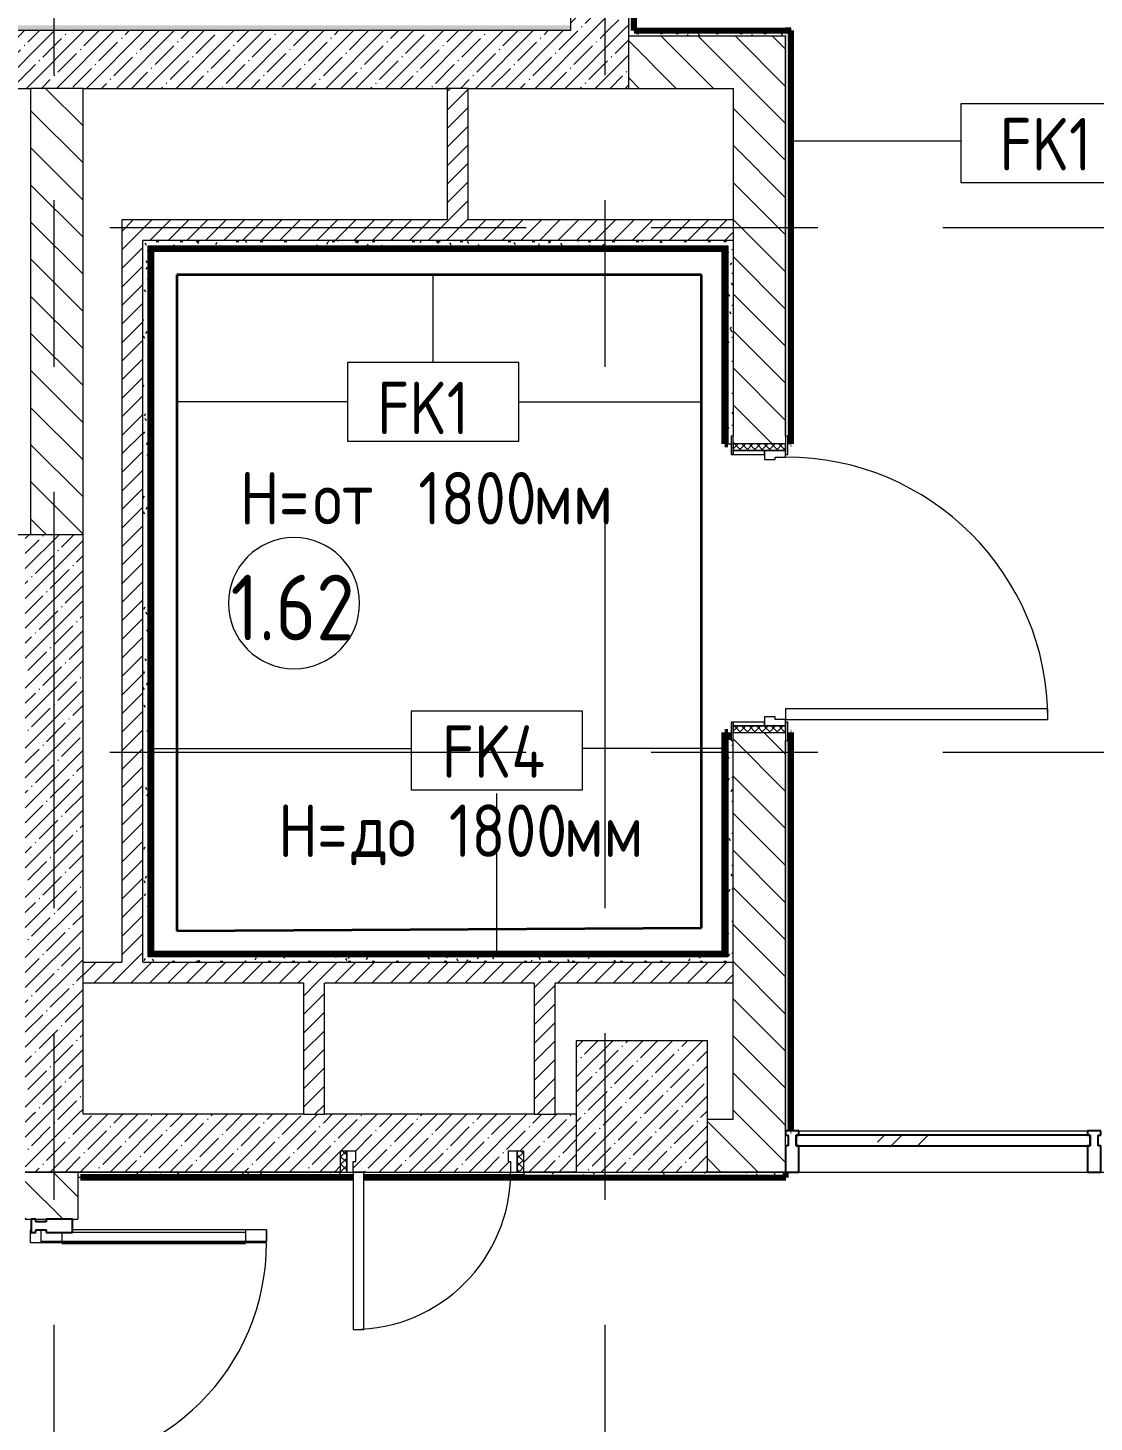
# Model space of a CAD drawing. Header units: millimetres. Extents: x 81711 to 274967, y -8553 to 29000.
# Drawn here: x 98510 to 102574, y 12447 to 17761 of the extents above; entities that cross this region are included whole.
import ezdxf

# ---------------------------------------------------------------- set-up
doc = ezdxf.new("R2010")
doc.units = ezdxf.units.MM
doc.linetypes.add('Осевая', pattern=[3175, 635, -476.25, 1587.5, -476.25])
for name, color, linetype, lineweight in [('A-AREA-IDEN', 7, 'Continuous', 9), ('A-DETL', 7, 'Continuous', 9), ('A-DETL-1', 7, 'Continuous', 35), ('A-DETL-GENF', 7, 'Continuous', 9), ('A-DOOR', 7, 'Continuous', 9), ('A-DOOR-1', 7, 'Continuous', 13), ('A-DOOR-FRAM', 7, 'Continuous', 13), ('A-DOOR-FRAM-1', 7, 'Continuous', 9), ('A-GLAZ-CURT', 7, 'Continuous', 9), ('A-GLAZ-CURT-1', 7, 'Continuous', 25), ('A-GLAZ-CWMG', 7, 'Continuous', 9), ('A-GLAZ-CWMG-1', 7, 'Continuous', 25), ('A-WALL', 7, 'Continuous', 9), ('A-WALL-IDEN', 7, 'Continuous', 9), ('I-WALL', 7, 'Continuous', 9), ('S-COLS', 7, 'Continuous', 9), ('Оси-2', 7, 'Осевая', 9)]:
    doc.layers.add(name, color=color, linetype=linetype, lineweight=lineweight)
for name, color, linetype, lineweight, true_color in [('A-WALL-2', 7, 'Continuous', 9, 0xff80c0), ('G-ANNO-TEXT-1', 7, 'Continuous', 9, 0x3c3c3c), ('I-WALL-10', 7, 'Continuous', 80, 0x008000), ('I-WALL-18', 7, 'Continuous', 90, 0x00ff40), ('I-WALL-2', 7, 'Continuous', 9, 0x00ff40), ('I-WALL-5', 7, 'Continuous', 9, 0xc0c0c0), ('I-WALL-8', 7, 'Continuous', 80, 0xff80c0)]:
    doc.layers.add(name, color=color, linetype=linetype, lineweight=lineweight, true_color=true_color)
doc.styles.add('GOST Common', font='GOST_Common.ttf', dxfattribs={"width": 0.9, "height": 200})
doc.styles.add('GOST Common_1', font='GOST_Common.ttf', dxfattribs={"width": 0.9, "height": 250})
pattern_1 = [(135, (0, 0), (-70.71068, -70.71068), [])]
pattern_2 = [(45, (0, 0), (-57.024626, 57.024626), []), (45, (57.025, 0), (-57.024626, 57.024626), [100.806, -20.161, 3.353, -16.808])]
pattern_3 = [(45, (0, 0), (-35.35534, 35.35534), [])]
pattern_4 = [(0, (0, 0), (121.92, 30.48), [10.058, -81.382, 10.058, -81.382, -487.68]), (0, (0, 0), (121.92, 30.48), [-182.88, 10.058, -172.822, 10.058, -81.382, -213.36]), (0, (0, 0), (121.92, 30.48), [-457.2, 10.058, -50.902, 10.058, -142.342]), (120, (45.72, 15.24), (-87.356454, 90.345817), [10.058, -81.382, 10.058, -81.382, -487.68]), (120, (45.72, 15.24), (-87.356454, 90.345817), [-182.88, 10.058, -172.822, 10.058, -81.382, -213.36]), (120, (45.72, 15.24), (-87.356454, 90.345817), [-457.2, 10.058, -50.902, 10.058, -142.342]), (240, (60.96, 76.2), (-34.563546, -120.825817), [10.058, -81.382, 10.058, -81.382, -487.68]), (240, (60.96, 76.2), (-34.563546, -120.825817), [-182.88, 10.058, -172.822, 10.058, -81.382, -213.36]), (240, (60.96, 76.2), (-34.563546, -120.825817), [-457.2, 10.058, -50.902, 10.058, -142.342])]

# ---------------------------------------------------------------- blocks, each defined once
blk = doc.blocks.new('110_Дверь_СКБ_1Ст_Внутренняя1 - Д-4 1100x2100h_су мгн-31800557-План отделки стен 1 этажа в осях 23_1-33')
at = {"layer": 'A-DOOR'}
h = blk.add_hatch(dxfattribs=at)
h.set_pattern_fill('FP_27', color=256, style=0, pattern_type=2)
h.set_pattern_definition([(135, (1751.41, 164.685), (-14.14214, -14.14214), []), (225, (1751.41, 164.685), (14.14214, -14.14214), [])])
h.paths.add_polyline_path([(562.5, 100), (537.5, 100), (537.5, -100), (562.5, -100)])
at = {"layer": 'A-DOOR-FRAM-1'}
h = blk.add_hatch(dxfattribs=at)
h.set_pattern_fill('FP_28', color=256, style=0, pattern_type=2)
h.set_pattern_definition([(45, (-371.384, 164.685), (-14.1421, 14.1421), []), (135, (-371.384, 164.685), (-14.1421, -14.1421), [])])
h.paths.add_polyline_path([(-512.5, 100), (-537.5, 100), (-537.5, -100), (-512.5, -100)])
at = {"layer": 'A-DOOR'}
blk.add_arc((512.5, 100), 1000, 90, 180, dxfattribs=at)
at = {"layer": 'A-DOOR-1'}
for p, q in [((512.5, 1100), (472.5, 1100)), ((472.5, 1100), (472.5, 100)), ((512.5, 100), (512.5, 1100)), ((472.5, 100), (512.5, 100))]:
    blk.add_line(p, q, dxfattribs=at)
at = {"layer": 'A-DOOR-FRAM'}
for p, q in [((-497.5, 108), (-567.5, 108)), ((-567.5, 108), (-567.5, 100)), ((-497.5, 100), (-497.5, 108)), ((592.5, 108), (522.5, 108)), ((522.5, 108), (522.5, 100)), ((592.5, 100), (592.5, 108)), ((-567.5, 100), (-497.5, 100)), ((-512.5, 100), (-537.5, 100)), ((-537.5, 100), (-537.5, -100)), ((-487.5, 100), (-512.5, 100)), ((-512.5, 100), (-512.5, 20)), ((-512.5, -100), (-512.5, 100)), ((-497.5, 100), (-512.5, 100)), ((-512.5, 100), (-512.5, 99)), ((-512.5, 99), (-497.5, 99)), ((-497.5, 99), (-497.5, 100)), ((-487.5, 60), (-487.5, 100)), ((-477.5, 60), (-487.5, 60)), ((-477.5, 20), (-477.5, 60)), ((512.5, 60), (502.5, 60)), ((502.5, 60), (502.5, 20)), ((512.5, 100), (512.5, 60)), ((537.5, 100), (512.5, 100)), ((537.5, 100), (522.5, 100)), ((522.5, 100), (522.5, 99)), ((522.5, 100), (592.5, 100)), ((522.5, 99), (537.5, 99)), ((537.5, 20), (537.5, 100)), ((562.5, 100), (537.5, 100)), ((537.5, 100), (537.5, -100)), ((537.5, 99), (537.5, 100)), ((562.5, -100), (562.5, 100)), ((-512.5, 20), (-477.5, 20)), ((-497.5, 20), (-512.5, 20)), ((-512.5, 20), (-512.5, -100)), ((-497.5, -100), (-497.5, 20)), ((502.5, 20), (537.5, 20)), ((537.5, 20), (522.5, 20)), ((522.5, 20), (522.5, -100)), ((537.5, -100), (537.5, 20)), ((-497.5, -100), (-567.5, -100)), ((-567.5, -100), (-567.5, -108)), ((-537.5, -100), (-512.5, -100)), ((-512.5, -100), (-497.5, -100)), ((-497.5, -108), (-497.5, -100)), ((522.5, -100), (537.5, -100)), ((592.5, -100), (522.5, -100)), ((522.5, -100), (522.5, -108)), ((537.5, -100), (562.5, -100)), ((592.5, -108), (592.5, -100)), ((-567.5, -108), (-497.5, -108)), ((522.5, -108), (592.5, -108))]:
    blk.add_line(p, q, dxfattribs=at)
blk = doc.blocks.new('110_Дверь_СКБ_1Ст - д-18 700x2100h_Технический шкаф ЭОМ и СС-23279316-План отделки стен 1 этажа в осях 23_1-33')
at = {"layer": 'A-DOOR'}
h = blk.add_hatch(dxfattribs=at)
h.set_pattern_fill('FP_42', color=256, style=0, pattern_type=2)
h.set_pattern_definition([(135, (1951.41, 174.685), (-14.14214, -14.14214), []), (225, (1951.41, 174.685), (14.14214, -14.14214), [])])
h.paths.add_polyline_path([(362.5, 110), (337.5, 110), (337.5, 30), (362.5, 30)])
at = {"layer": 'A-DOOR-FRAM-1'}
h = blk.add_hatch(dxfattribs=at)
h.set_pattern_fill('FP_43', color=256, style=0, pattern_type=2)
h.set_pattern_definition([(45, (-171.384, 174.685), (-14.1421, 14.1421), []), (135, (-171.384, 174.685), (-14.1421, -14.1421), [])])
h.paths.add_polyline_path([(-312.5, 110), (-337.5, 110), (-337.5, 30), (-312.5, 30)])
at = {"layer": 'A-DOOR'}
blk.add_arc((312.5, 110), 600, 90, 180, dxfattribs=at)
at = {"layer": 'A-DOOR-1'}
for p, q in [((312.5, 710), (272.5, 710)), ((272.5, 710), (272.5, 110)), ((312.5, 110), (312.5, 710)), ((272.5, 110), (312.5, 110))]:
    blk.add_line(p, q, dxfattribs=at)
at = {"layer": 'A-DOOR-FRAM'}
for p, q in [((-312.5, 110), (-337.5, 110)), ((-337.5, 110), (-337.5, 30)), ((-287.5, 110), (-312.5, 110)), ((-312.5, 110), (-312.5, 30)), ((-312.5, 30), (-312.5, 110)), ((-287.5, 70), (-287.5, 110)), ((312.5, 110), (312.5, 70)), ((337.5, 110), (312.5, 110)), ((337.5, 30), (337.5, 110)), ((362.5, 110), (337.5, 110)), ((337.5, 110), (337.5, 30)), ((362.5, 30), (362.5, 110)), ((-277.5, 70), (-287.5, 70)), ((-277.5, 30), (-277.5, 70)), ((312.5, 70), (302.5, 70)), ((302.5, 70), (302.5, 30)), ((-337.5, 30), (-312.5, 30)), ((-312.5, 30), (-277.5, 30)), ((302.5, 30), (337.5, 30)), ((337.5, 30), (362.5, 30))]:
    blk.add_line(p, q, dxfattribs=at)
blk = doc.blocks.new('Прямоугольный импост - Импост структурный с накладкой - 160мм Темный-30756008-План отделки стен 1 этажа в осях 23_1-33')
at = {"layer": 'A-GLAZ-CWMG-1'}
for p, q in [((-50, 0), (-50, 17)), ((-50, 17), (0, 17)), ((-40, 0), (-50, 0)), ((-40, -40), (-40, 0)), ((0, 0), (-10, 0)), ((-10, 0), (-10, -40)), ((0, 17), (0, 0)), ((-50, -140), (-50, -40)), ((-50, -40), (-40, -40)), ((-10, -40), (0, -40)), ((0, -40), (0, -140)), ((0, -140), (-50, -140))]:
    blk.add_line(p, q, dxfattribs=at)
blk = doc.blocks.new('Системная панель - Стекло - 40мм-32352614-План отделки стен 1 этажа в осях 23_1-33')
at = {"layer": 'A-GLAZ-CURT'}
h = blk.add_hatch(dxfattribs=at)
h.set_pattern_fill('FP_47', color=256, style=0, pattern_type=2)
h.set_pattern_definition([(225, (102098.5, 13440), (282.8427, -282.8427), [200, -600]), (225, (102298.5, 13540), (282.8427, -282.8427), [600, -200]), (225, (101898.5, 13640), (282.8427, -282.8427), [200, -600])])
h.paths.add_polyline_path([(-560.5, 40), (-560.5, 0), (560.5, 0), (560.5, 40), (170.8, 40)])
at = {"layer": 'A-GLAZ-CURT-1'}
for p, q in [((560.5, 40), (-560.5, 40)), ((-560.5, 40), (-560.5, 0)), ((-560.5, 0), (560.5, 0)), ((560.5, 0), (560.5, 40))]:
    blk.add_line(p, q, dxfattribs=at)
blk = doc.blocks.new('Прямоугольный импост - Импост структурный с накладкой - 160мм Темный-32352612-План отделки стен 1 этажа в осях 23_1-33')
at = {"layer": 'A-GLAZ-CWMG'}
for p, q in [((101448, 13557), (102549, 13557)), ((101448, 13400), (102549, 13400))]:
    blk.add_line(p, q, dxfattribs=at)
blk = doc.blocks.new('Прямоугольный импост - Импост структурный с накладкой - 160мм Темный-30755591-План отделки стен 1 этажа в осях 23_1-33')
at = {"layer": 'A-GLAZ-CWMG-1'}
for p, q in [((-25, 0), (-25, 17)), ((-25, 17), (25, 17)), ((-15, 0), (-25, 0)), ((-15, -40), (-15, 0)), ((25, 0), (15, 0)), ((15, 0), (15, -40)), ((25, 17), (25, 0)), ((-25, -140), (-25, -40)), ((-25, -40), (-15, -40)), ((15, -40), (25, -40)), ((25, -40), (25, -140)), ((25, -140), (-25, -140))]:
    blk.add_line(p, q, dxfattribs=at)
blk = doc.blocks.new('BSC_Колонна _Прямоугольная - 500х500-17857564-План отделки стен 1 этажа в осях 23_1-33')
at = {"layer": 'S-COLS'}
h = blk.add_hatch(dxfattribs=at)
h.set_pattern_fill('FP_60', color=256, style=0, pattern_type=2)
h.set_pattern_definition([(45, (-100850, -13650), (-57.024626, 57.024626), []), (45, (-100792.975, -13650), (-57.024626, 57.024626), [100.806, -20.161, 3.353, -16.808])])
h.paths.add_polyline_path([(-250, -250), (250, -250), (250, 250), (-250, 250)])
for p, q in [((250, 250), (-250, 250)), ((-250, 250), (-250, -250)), ((250, -250), (250, 250)), ((-250, -250), (250, -250))]:
    blk.add_line(p, q, dxfattribs=at)
blk = doc.blocks.new('Дверь_Витражная_остекление_ - ВВ-7 остекление-32349468-План отделки стен 1 этажа в осях 23_1-33')
at = {"layer": 'A-DETL-GENF'}
for p, q in [((-815, -20), (-860, -20)), ((-860, -880), (-860, -20)), ((-815, -20), (-860, -20)), ((-860, -20), (-860, -880)), ((-815, -880), (-815, -20)), ((-815, -880), (-815, -20)), ((865, -880), (865, -20)), ((865, -20), (865, -880)), ((-860, -100), (-815, -100)), ((-850, -800), (-850, -100)), ((-806, -800), (-806, -100)), ((856, -800), (856, -100)), ((900, -100), (865, -100)), ((900, -800), (900, -140)), ((910, -880), (910, -140)), ((910, -880), (910, -140)), ((-860, -800), (-815, -800)), ((910, -800), (865, -800)), ((-860, -880), (-815, -880)), ((-860, -880), (-815, -880)), ((910, -880), (865, -880)), ((865, -880), (910, -880))]:
    blk.add_line(p, q, dxfattribs=at)
at = {"layer": 'A-DOOR'}
for p, q in [((-860, -880), (-860, -20)), ((860, -880), (860, -20))]:
    blk.add_line(p, q, dxfattribs=at)
for centre, start, end in [((-860, -20), 270, 0), ((860, -20), 180, 270)]:
    blk.add_arc(centre, 860, start, end, dxfattribs=at)
at = {"layer": 'A-DOOR-1'}
for p, q in [((-910, 20), (-860, 20)), ((-910, 17), (-910, 20)), ((-860, 20), (-860, -20)), ((860, 20), (910, 20)), ((860, -20), (860, 20)), ((910, 20), (910, 17)), ((-860, -20), (-910, -20)), ((910, -20), (860, -20))]:
    blk.add_line(p, q, dxfattribs=at)
blk = doc.blocks.new('Прямоугольный импост - Импост структурный с накладкой - 160мм Темный-32348142-План отделки стен 1 этажа в осях 23_1-33')
at = {"layer": 'A-GLAZ-CWMG-1'}
for p, q in [((0, 17), (-50, 17)), ((-50, 17), (-50, 0)), ((-50, 0), (-40, 0)), ((-40, 0), (-40, -40)), ((-10, -40), (-10, 0)), ((-10, 0), (0, 0)), ((0, 0), (0, 17)), ((-40, -40), (-50, -40)), ((-50, -40), (-50, -140)), ((0, -40), (-10, -40)), ((0, -140), (0, -40)), ((-50, -140), (0, -140))]:
    blk.add_line(p, q, dxfattribs=at)
blk = doc.blocks.new('М_стена_0001 - Типоразмер_без рамки-25382661-План отделки стен 1 этажа в осях 23_1-33')
at = {"layer": 'A-WALL-IDEN'}
for p, q in [((3.258, 1.523), (-3.273, 1.523)), ((-3.273, 1.523), (-3.273, -1.477)), ((3.258, -1.477), (3.258, 1.523)), ((-3.273, -1.477), (3.258, -1.477))]:
    blk.add_line(p, q, dxfattribs=at)
blk = doc.blocks.new('Марка_Помещения - Номер-25198446-План отделки стен 1 этажа в осях 23_1-33')
at = {"layer": 'A-AREA-IDEN'}
for start, end in [(360, 180), (180, 360)]:
    blk.add_arc((0, 0), 2.5, start, end, dxfattribs=at)

msp = doc.modelspace()

# ---------------------------------------------------------------- hatches: boundary and pattern name
at = {"layer": 'I-WALL'}
h = msp.add_hatch(dxfattribs=at)
h.set_pattern_fill('FP_2', color=256, style=0, pattern_type=2)
h.set_pattern_definition(pattern_2)
h.paths.add_polyline_path([(100800, 17750), (100800, 21400), (100580, 21400), (100580, 17750)])
h = msp.add_hatch(dxfattribs=at)
h.set_pattern_fill('FP_64', color=256, style=0, pattern_type=2)
h.set_pattern_definition(pattern_4)
h.paths.add_polyline_path([(100800, 17750), (100820, 17750), (100820, 19100), (100817.3, 19100), (100817.3, 20791.5), (100800, 20791.5), (100800, 19100)])
h = msp.add_hatch(dxfattribs=at)
h.set_pattern_fill('FP_64', color=256, style=0, pattern_type=2)
h.set_pattern_definition(pattern_4)
h.paths.add_polyline_path([(100497.1, 17750), (100580, 17750), (100580, 17770), (94580, 17770), (94580, 17750), (97835.9, 17750)])
h = msp.add_hatch(dxfattribs=at)
h.set_pattern_fill('FP_2', color=256, style=0, pattern_type=2)
h.set_pattern_definition(pattern_2)
h.paths.add_polyline_path([(98520, 17530), (100800, 17530), (100800, 17750), (94800, 17750), (94800, 17530), (97835.9, 17530)])
h = msp.add_hatch(dxfattribs=at)
h.set_pattern_fill('FP_64', color=256, style=0, pattern_type=2)
h.set_pattern_definition(pattern_4)
h.paths.add_polyline_path([(100800, 17730), (101398, 17730), (101398, 17750), (100800, 17750)])
h = msp.add_hatch(dxfattribs=at)
h.set_pattern_fill('FP_64', color=256, style=0, pattern_type=2)
h.set_pattern_definition(pattern_4)
h.paths.add_polyline_path([(101418, 13557), (101418, 15050), (101406, 15050), (101406, 15045), (101398, 15045), (101398, 13557)])
h.paths.add_polyline_path([(101418, 16175), (101418, 17750), (101398, 17750), (101398, 16205), (101406, 16205), (101406, 16175)])
h = msp.add_hatch(dxfattribs=at)
h.set_pattern_fill('FP_4', color=256, style=0, pattern_type=2)
h.set_pattern_definition(pattern_1)
h.paths.add_polyline_path([(101398, 17530), (101398, 17730), (100800, 17730), (100800, 17530), (101198, 17530)])
h = msp.add_hatch(dxfattribs=at)
h.set_pattern_fill('FP_4', color=256, style=0, pattern_type=2)
h.set_pattern_definition(pattern_1)
h.paths.add_polyline_path([(98720, 15830), (98720, 17530), (98520, 17530), (98520, 15830)])
h = msp.add_hatch(dxfattribs=at)
h.set_pattern_fill('FP_3', color=256, style=0, pattern_type=2)
h.set_pattern_definition(pattern_3)
h.paths.add_polyline_path([(100188, 17030), (100188, 17530), (100108, 17530), (100108, 17030)])
h = msp.add_hatch(dxfattribs=at)
h.set_pattern_fill('FP_4', color=256, style=0, pattern_type=2)
h.set_pattern_definition(pattern_1)
h.paths.add_polyline_path([(101398, 13600), (101398, 15075), (101198, 15075), (101198, 13600)])
h.paths.add_polyline_path([(101198, 16175), (101398, 16175), (101398, 17530), (101198, 17530), (101198, 16205)])
h = msp.add_hatch(dxfattribs=at)
h.set_pattern_fill('FP_3', color=256, style=0, pattern_type=2)
h.set_pattern_definition(pattern_3)
h.paths.add_polyline_path([(98868, 14200), (98948, 14200), (98948, 17030), (98868, 17030), (98868, 14834.9)])
h = msp.add_hatch(dxfattribs=at)
h.set_pattern_fill('FP_3', color=256, style=0, pattern_type=2)
h.set_pattern_definition(pattern_3)
h.paths.add_polyline_path([(98948, 16950), (101198, 16950), (101198, 17030), (98948, 17030)])
h = msp.add_hatch(dxfattribs=at)
h.set_pattern_fill('FP_64', color=256, style=0, pattern_type=2)
h.set_pattern_definition(pattern_4)
h.paths.add_polyline_path([(98948, 16930), (101178, 16930), (101178, 16950), (98948, 16950)])
h = msp.add_hatch(dxfattribs=at)
h.set_pattern_fill('FP_64', color=256, style=0, pattern_type=2)
h.set_pattern_definition(pattern_4)
h.paths.add_polyline_path([(98968, 14200), (98968, 16930), (98948, 16930), (98948, 14200)])
h = msp.add_hatch(dxfattribs=at)
h.set_pattern_fill('FP_64', color=256, style=0, pattern_type=2)
h.set_pattern_definition(pattern_4)
h.paths.add_polyline_path([(101198, 14220), (101198, 15045), (101190, 15045), (101190, 15050), (101178, 15050), (101178, 14220)])
h.paths.add_polyline_path([(101190, 16175), (101190, 16205), (101198, 16205), (101198, 16950), (101178, 16950), (101178, 16175)])
h = msp.add_hatch(dxfattribs=at)
h.set_pattern_fill('FP_2', color=256, style=0, pattern_type=2)
h.set_pattern_definition(pattern_2)
h.paths.add_polyline_path([(98500, 13620), (98720, 13620), (98720, 15830), (98500, 15830), (98500, 14040)])
h = msp.add_hatch(dxfattribs=at)
h.set_pattern_fill('FP_3', color=256, style=0, pattern_type=2)
h.set_pattern_definition(pattern_3)
h.paths.add_polyline_path([(100520, 14120), (101198, 14120), (101198, 14200), (98720, 14200), (98720, 14120), (100497.1, 14120)])
h = msp.add_hatch(dxfattribs=at)
h.set_pattern_fill('FP_64', color=256, style=0, pattern_type=2)
h.set_pattern_definition(pattern_4)
h.paths.add_polyline_path([(101198, 14200), (101198, 14220), (98968, 14220), (98968, 14200), (100497.1, 14200)])
h = msp.add_hatch(dxfattribs=at)
h.set_pattern_fill('FP_3', color=256, style=0, pattern_type=2)
h.set_pattern_definition(pattern_3)
h.paths.add_polyline_path([(99560, 13620), (99640, 13620), (99640, 14120), (99560, 14120)])
h = msp.add_hatch(dxfattribs=at)
h.set_pattern_fill('FP_3', color=256, style=0, pattern_type=2)
h.set_pattern_definition(pattern_3)
h.paths.add_polyline_path([(100497.1, 13620), (100520, 13620), (100520, 14120), (100440, 14120), (100440, 13620)])
h = msp.add_hatch(dxfattribs=at)
h.set_pattern_fill('FP_2', color=256, style=0, pattern_type=2)
h.set_pattern_definition(pattern_2)
h.paths.add_polyline_path([(98500, 13400), (99700, 13400), (99700, 13480), (99760, 13480), (99760, 13440), (99750, 13440), (99750, 13400), (100350, 13400), (100350, 13440), (100340, 13440), (100340, 13480), (100400, 13480), (100400, 13400), (100600, 13400), (100600, 13620), (98500, 13620), (98500, 13480)])
h = msp.add_hatch(dxfattribs=at)
h.set_pattern_fill('FP_4', color=256, style=0, pattern_type=2)
h.set_pattern_definition(pattern_1)
h.paths.add_polyline_path([(105400, 13400), (105550, 13400), (105550, 13600), (105400, 13600)])
h.paths.add_polyline_path([(109829, 13400), (110550, 13400), (110550, 13600), (109829, 13600)])
h.paths.add_polyline_path([(106050, 13400), (106610, 13400), (106610, 13600), (106050, 13600)])
h.paths.add_polyline_path([(101398, 13400), (101398, 13600), (101100, 13600), (101100, 13400)])
h = msp.add_hatch(dxfattribs=at)
h.set_pattern_fill('FP_4', color=256, style=0, pattern_type=2)
h.set_pattern_definition(pattern_1)
h.paths.add_polyline_path([(98700, 10600), (98700, 11320), (98500, 11320), (98500, 10600)])
h.paths.add_polyline_path([(98500, 13220), (98700, 13220), (98700, 13400), (98500, 13400)])
h = msp.add_hatch(dxfattribs=at)
h.set_pattern_fill('FP_64', color=256, style=0, pattern_type=2)
h.set_pattern_definition(pattern_4)
h.paths.add_polyline_path([(100497.1, 13380), (101399, 13380), (101398, 13400), (100400, 13400), (100400, 13380)])
h.paths.add_polyline_path([(98700, 13380), (99700, 13380), (99700, 13400), (98700, 13400)])
at = {"layer": 'I-WALL-2'}
for points in [[(101178, 16919), (101178, 16930), (98968, 16930), (98968, 16919), (101167, 16919)], [(98968, 14220), (98979, 14220), (98979, 16930), (98968, 16930), (98968, 14834.9)], [(101178, 14220), (101178, 14231), (98968, 14231), (98968, 14220), (100497.1, 14220)]]:
    msp.add_hatch(color=256, dxfattribs=at).paths.add_polyline_path(points)
h = msp.add_hatch(color=256, dxfattribs=at)
h.paths.add_polyline_path([(101178, 14220), (101178, 15075), (101167, 15075), (101167, 14220)])
h.paths.add_polyline_path([(101167, 16175), (101178, 16175), (101178, 16930), (101167, 16930), (101167, 16919)])

# ---------------------------------------------------------------- linework, layer by layer
at = {"layer": 'A-DETL'}
for p, q in [((100055.1, 16485.3), (100055.1, 16819)), ((100381.6, 16485.3), (99728.5, 16485.3)), ((99728.5, 16485.3), (99728.5, 16185.3)), ((100381.6, 16185.3), (100381.6, 16485.3)), ((99560, 16335.3), (99078, 16335.3)), ((99728.5, 16335.3), (99548.5, 16335.3)), ((100381.6, 16335.3), (101078, 16335.3)), ((99728.5, 16185.3), (100381.6, 16185.3))]:
    msp.add_line(p, q, dxfattribs=at)
at = {"layer": 'A-DETL-1'}
for p, q in [((101078, 16819), (99078, 16819)), ((99078, 16819), (99078, 14319.5)), ((101078, 14330.5), (101078, 16819)), ((99078, 14319.5), (101078, 14330.5))]:
    msp.add_line(p, q, dxfattribs=at)
at = {"layer": 'A-WALL'}
for p, q in [((100820, 17750), (100820, 19100)), ((100820, 17750), (100821, 17750)), ((98720, 17530), (98520, 17530)), ((100188, 17530), (100108, 17530)), ((101198, 17030), (101198, 16950)), ((98720, 14120), (98720, 14200)), ((101198, 14120), (101198, 14200)), ((99560, 13620), (99640, 13620)), ((100440, 13620), (100520, 13620)), ((101100, 13400), (101398, 13400)), ((101398, 13400), (101100, 13400)), ((100400, 13380), (101398, 13380))]:
    msp.add_line(p, q, dxfattribs=at)
at = {"layer": 'A-WALL-2'}
for p, q in [((100821, 17750), (100821, 17751)), ((101398, 17750), (100821, 17750))]:
    msp.add_line(p, q, dxfattribs=at)
at = {"layer": 'A-WALL-IDEN'}
for p, q in [((101418.5, 17329.6), (102066.4, 17329.6)), ((98973.5, 15014.7), (99970.3, 15014.7)), ((101172.5, 15014.7), (100623.4, 15014.7)), ((100296.9, 14225.5), (100296.9, 14842.7))]:
    msp.add_line(p, q, dxfattribs=at)
at = {"layer": 'I-WALL-10'}
msp.add_line((100821, 17751), (100821, 19100), dxfattribs=at)
at = {"layer": 'I-WALL-18'}
for p, q in [((101178, 16919), (98968, 16919)), ((98979, 16930), (98979, 14220)), ((101167, 16175), (101167, 16930)), ((101167, 16175), (101178, 16175)), ((101167, 14220), (101167, 15075)), ((101178, 15075), (101167, 15075)), ((101178, 15075), (101178, 15050)), ((98968, 14231), (101178, 14231))]:
    msp.add_line(p, q, dxfattribs=at)
at = {"layer": 'I-WALL-5'}
for p, q in [((100580, 17750), (100580, 21150)), ((100800, 17530), (100800, 20791.5)), ((100580, 17750), (94580, 17750)), ((100800, 17730), (101398, 17730)), ((101398, 16205), (101398, 17730)), ((97720, 17530), (98520, 17530)), ((98520, 17530), (98520, 15830)), ((98720, 17530), (100108, 17530)), ((98720, 14200), (98720, 17530)), ((100108, 17530), (100108, 17030)), ((100188, 17530), (101198, 17530)), ((100188, 17030), (100188, 17530)), ((101198, 17530), (101198, 17030)), ((98868, 17030), (100108, 17030)), ((98868, 17030), (98868, 14200)), ((100188, 17030), (101198, 17030)), ((101198, 16950), (98948, 16950)), ((98948, 14200), (98948, 16950)), ((98968, 16930), (101178, 16930)), ((98968, 14220), (98968, 16930)), ((101178, 16930), (101178, 16175)), ((101198, 16950), (101198, 16205)), ((101178, 16175), (101190, 16175)), ((101418, 16175), (101406, 16175)), ((97720, 15830), (98720, 15830)), ((101178, 15050), (101178, 14220)), ((101178, 15050), (101190, 15050)), ((101198, 14200), (101198, 15045)), ((101398, 13400), (101398, 15045)), ((101418, 15050), (101406, 15050)), ((98720, 14200), (98868, 14200)), ((98948, 14200), (101198, 14200)), ((101178, 14220), (98968, 14220)), ((98720, 13620), (98720, 14120)), ((99560, 14120), (98720, 14120)), ((99560, 14120), (99560, 13620)), ((100440, 14120), (99640, 14120)), ((99640, 13620), (99640, 14120)), ((100440, 14120), (100440, 13620)), ((101198, 14120), (100520, 14120)), ((100520, 13620), (100520, 14120)), ((101198, 13600), (101198, 14120)), ((99560, 13620), (98720, 13620)), ((100440, 13620), (99640, 13620)), ((100600, 13620), (100520, 13620)), ((101198, 13600), (101100, 13600)), ((101418, 13557), (101398, 13557)), ((98500, 13400), (99700, 13400)), ((99700, 13400), (98500, 13400)), ((98700, 13400), (98700, 13220)), ((99700, 13380), (99700, 13400)), ((99790, 13400), (100350, 13400)), ((100400, 13400), (100600, 13400)), ((100600, 13400), (100400, 13400)), ((100400, 13400), (100400, 13380)), ((98700, 13380), (98710, 13380)), ((101398, 13380), (101398, 13379)), ((98500, 13220), (98700, 13220))]:
    msp.add_line(p, q, dxfattribs=at)
at = {"layer": 'I-WALL-8'}
for p, q in [((100821, 17751), (101419, 17751)), ((101418, 17750), (101398, 17750)), ((101418, 17750), (101418, 16175)), ((101419, 16175), (101419, 17751)), ((101418, 16175), (101419, 16175)), ((101418, 13557), (101418, 15075)), ((101418, 15075), (101419, 15075)), ((101419, 13557), (101419, 15075)), ((101418, 13557), (101419, 13557)), ((101399, 13400), (101398, 13400)), ((101399, 13379), (101399, 13400)), ((99750, 13380), (98710, 13380)), ((98710, 13380), (98710, 13379)), ((98710, 13379), (99750, 13379)), ((100400, 13380), (99790, 13380)), ((99790, 13379), (101399, 13379))]:
    msp.add_line(p, q, dxfattribs=at)
at = {"layer": 'Оси-2'}
for p, q in [((100710, 593.7), (100710, 19528.3)), ((98610, 593.7), (98610, 19415.1)), ((85010.7, 17000), (122760, 17000)), ((85010.7, 15000), (122160, 15000)), ((85010.7, 13400), (119719, 13400))]:
    msp.add_line(p, q, dxfattribs=at)

# ---------------------------------------------------------------- block references
at = {"layer": 'A-AREA-IDEN', "xscale": 99.99999999999993, "yscale": 99.99999999999993, "zscale": 99.99999999999993}
msp.add_blockref('Марка_Помещения - Номер-25198446-План отделки стен 1 этажа в осях 23_1-33', (99524.3, 15567.8), dxfattribs=at)
at = {"layer": 'A-DOOR'}
for name, p, rotation in [('110_Дверь_СКБ_1Ст_Внутренняя1 - Д-4 1100x2100h_су мгн-31800557-План отделки стен 1 этажа в осях 23_1-33', (101298, 15637.5), 270), ('110_Дверь_СКБ_1Ст - д-18 700x2100h_Технический шкаф ЭОМ и СС-23279316-План отделки стен 1 этажа в осях 23_1-33', (100062.5, 13510), 180), ('Дверь_Витражная_остекление_ - ВВ-7 остекление-32349468-План отделки стен 1 этажа в осях 23_1-33', (98539.6, 12270), 89.99999999999993)]:
    msp.add_blockref(name, p, dxfattribs=dict(at, rotation=rotation))
at = {"layer": 'A-GLAZ-CURT', "rotation": 180}
msp.add_blockref('Системная панель - Стекло - 40мм-32352614-План отделки стен 1 этажа в осях 23_1-33', (101998.5, 13540), dxfattribs=at)
at = {"layer": 'A-GLAZ-CWMG', "extrusion": (0, 0, -1)}
for name, p in [('Прямоугольный импост - Импост структурный с накладкой - 160мм Темный-30756008-План отделки стен 1 этажа в осях 23_1-33', (-101398, 13540)), ('Прямоугольный импост - Импост структурный с накладкой - 160мм Темный-30755591-План отделки стен 1 этажа в осях 23_1-33', (-102574, 13540))]:
    msp.add_blockref(name, p, dxfattribs=at)
at = {"layer": 'A-GLAZ-CWMG'}
msp.add_blockref('Прямоугольный импост - Импост структурный с накладкой - 160мм Темный-32352612-План отделки стен 1 этажа в осях 23_1-33', (0, 0), dxfattribs=at)
at = {"layer": 'A-GLAZ-CWMG', "rotation": 89.99999999999993}
msp.add_blockref('Прямоугольный импост - Импост структурный с накладкой - 160мм Темный-32348142-План отделки стен 1 этажа в осях 23_1-33', (98539.6, 13220), dxfattribs=at)
at = {"layer": 'A-WALL-IDEN', "xscale": 99.99999999999993, "yscale": 99.99999999999993, "zscale": 99.99999999999993}
for p in [(102393.7, 17319.1), (100297.7, 15004.2)]:
    msp.add_blockref('М_стена_0001 - Типоразмер_без рамки-25382661-План отделки стен 1 этажа в осях 23_1-33', p, dxfattribs=at)
at = {"layer": 'S-COLS'}
msp.add_blockref('BSC_Колонна _Прямоугольная - 500х500-17857564-План отделки стен 1 этажа в осях 23_1-33', (100850, 13650), dxfattribs=at)

# ---------------------------------------------------------------- texts
at = {"layer": 'A-AREA-IDEN', "insert": (99282.4, 15676.4), "char_height": 250, "width": 606.076, "attachment_point": 1, "style": 'GOST Common_1'}
msp.add_mtext('1.62', dxfattribs=at)
at = {"layer": 'A-WALL-IDEN', "char_height": 200, "attachment_point": 1, "style": 'GOST Common'}
for s, insert, width in [('FK1', (102213.5, 17417.1), 447.342), ('FK4', (100087.7, 15102.3), 519.493)]:
    msp.add_mtext(s, dxfattribs=dict(at, insert=insert, width=width))
at = {"layer": 'G-ANNO-TEXT-1', "char_height": 200, "attachment_point": 1, "style": 'GOST Common'}
for s, insert, width in [('FK1', (99841.3, 16411.9), 447.342), ('\\fGOST Common|b0|i0|c204|p34|;\\W.9;Н', (99317.4, 16067.9), 180.38), (' 1800', (99888.9, 16067.9), 663.797), ('от', (99597.2, 16067.9), 353.544), ('мм', (100436.6, 16067.9), 360.759), ('\\fGOST Common|b0|i0|c204|p34|;\\W.9;=', (99466.3, 16067.9), 158.734), ('\\fGOST Common|b0|i0|c204|p34|;\\W.9;Н', (99463.4, 14800.8), 180.38), (' 1800', (100005.1, 14800.8), 663.797), ('\\fGOST Common|b0|i0|c204|p34|;\\W.9;=', (99612.2, 14800.8), 158.734), ('до', (99743.2, 14800.8), 317.468), ('мм', (100552.8, 14800.8), 360.759)]:
    msp.add_mtext(s, dxfattribs=dict(at, insert=insert, width=width))

doc.saveas('drawing.dxf')
